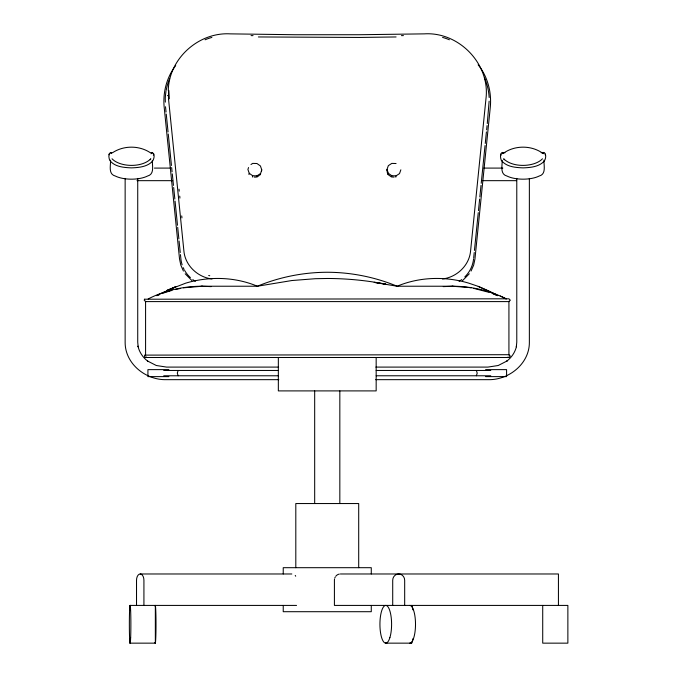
<?xml version="1.0" encoding="UTF-8"?>
<svg xmlns="http://www.w3.org/2000/svg" width="677" height="677" viewBox="0 0 677 677"><rect width="100%" height="100%" fill="white"/><g stroke="black" fill="none" stroke-linecap="round" stroke-linejoin="round"><path stroke-width="1.02" d="M130.128 609.943L130.187 605.416L130.255 609.943M130.255 638.623L130.187 643.15L130.128 638.623M489.132 101.195L487.271 123.536M155.321 606.059L155.346 605.416L155.346 643.15L130.119 643.15M473.697 257.768L474.23 252.521M474.442 250.422L478.258 212.671M478.47 210.572L479.638 199.038M479.849 196.939L481.008 185.405M481.22 183.306L485.045 145.555M485.257 143.456L486.416 131.922M486.636 129.823L487.059 125.626M168.268 90.523C168.852 58.645 198.623 31.98 230.248 33.867L294.859 34.73L359.622 34.73L424.225 33.867C458.938 31.557 490.444 64.137 485.951 98.859L470.574 250.998C469.305 265.562 456.704 277.274 442.445 278.983M151.081 152.757C155.583 152.037 154.297 159.07 152.452 161.278C147.205 166.94 138.7 167.591 131.44 167.879C123.883 167.541 114.523 166.906 109.649 160.254C108.853 157.809 107.609 151.995 111.79 152.757M153.738 154.153L153.332 155.135M541.177 152.757C546.889 150.683 546.424 158.511 544.088 161.278C538.833 166.94 530.336 167.591 523.067 167.879C515.519 167.541 506.159 166.906 501.285 160.254C500.007 157.106 499.66 150.844 504.966 152.757M545.374 154.153L545.188 154.847M261.517 171.086L261.745 169.809L260.425 165.967L256.964 163.512L252.69 163.402L250.964 164.528M260.188 174.878L261.745 169.809M260.425 173.591L256.964 175.868L256.718 177.146L259.325 175.445M395.825 177.146L396.07 175.868L399.532 173.591L400.852 169.809M252.428 177.027L252.69 175.749L249.229 173.287L247.909 169.436L248.569 167.549M396.07 163.512L391.797 163.402L388.336 165.653L387.016 169.436L388.336 173.287L391.797 175.749L391.534 177.027L388.065 174.564L387.066 171.679M248.958 174.564L249.229 173.287M388.065 174.564L388.336 173.287M386.736 170.714L387.016 169.436M150.996 153.789L152.342 152.757M471.048 271.062L473.646 265.181L474.949 258.961L490.334 106.814C491.68 91.945 487.567 76.45 478.131 64.78M178.144 370.463L177.289 373.12L178.144 375.777M476.363 375.777L477.217 373.12L476.363 370.463M150.176 159.713L150.836 158.79C141.831 168.014 119.964 167.16 112.035 158.79M542.472 158.79C534.542 167.16 512.675 168.014 503.671 158.79L504.348 159.747M542.776 153.451L543.978 152.757M469.296 273.779L462.493 280.667M175.69 65.593C166.728 77.186 162.819 92.284 164.139 106.814L179.523 258.961L180.827 265.181L183.425 271.062M502.825 153.679C514.444 144.988 531.699 144.988 543.318 153.679M112.517 152.731C123.663 145.31 139.208 145.31 150.353 152.731M156.599 295.637L157.656 295.121M166.872 290.441L175.817 286.676L158.003 294.935M148.178 298.938C164.596 290.501 183.052 286.354 201.475 286.227L257.378 286.227L291.872 280.532L315.372 278.704L327.313 278.475C346.92 278.526 366.511 280.422 385.763 284.154L374.195 282.368L397.128 286.227L453.023 286.227C471.446 286.354 489.911 290.501 506.328 298.938L500.252 296.001M167.354 290.247L185.743 283.147C209.075 276.157 234.809 276.791 257.378 286.227C279.457 277.096 303.288 272.323 327.186 272.256L327.313 272.256C351.211 272.323 375.041 277.096 397.128 286.227C419.698 276.791 445.424 276.157 468.763 283.147L478.25 286.379L495.928 294.656M145.58 357.498L508.926 357.498L510.323 356.102L508.926 354.706L144.59 355.112L144.59 357.092L146.57 357.092M156.954 295.646L159.62 294.597M162.285 293.556L164.951 292.506M165.865 292.236L171.349 290.594M163.267 292.515L172.567 289.781M175.961 289.384L180.632 288.402M183.433 287.81L202.44 286.227M443.283 286.625L453.023 286.227M396.087 36.956L359.622 37.447L258.386 36.956M154.424 168.091L170.579 168.091M483.928 168.091L502.842 168.091M136.991 180.666L172.686 180.666M482.879 180.666L516.644 180.666M278.636 367.095L166.61 367.095L156.294 365.504L147.434 360.968L147.831 361.247C142.932 357.515 139.267 352.175 137.973 346.116L138.184 346.836L137.727 342.19L137.727 178.398M375.87 367.095L487.897 367.095L498.213 365.504L507.073 360.968L506.667 361.247C511.575 357.515 515.239 352.175 516.534 346.116L516.323 346.836L516.779 342.19L516.779 178.398M168.886 369.625L147.924 369.625L147.924 376.615L168.886 376.615M485.621 369.625L506.582 369.625L506.582 376.615L485.621 376.615M163.732 370.463L278.34 370.463M376.167 370.463L490.774 370.463M163.732 375.777L278.34 375.777M376.167 375.777L490.774 375.777M278.814 379.662L166.136 379.662C145.767 380.135 125.22 363.845 125.143 342.68L125.143 178.398M375.693 379.662L488.371 379.662C508.74 380.135 529.287 363.845 529.363 342.68L529.363 178.398M136.526 605.416L136.526 580.265A6.288 3.698 90 0 1 140.224 573.978L291.804 573.978M340.396 573.978L558.432 573.978L558.432 605.416M130.119 605.416L296.551 605.416M385.763 643.15L411.54 643.15M167.405 95.618L167.871 95.626M391.797 175.749L396.07 175.868M392.389 177.052L394.107 177.095M252.69 175.749L256.964 175.868M254.146 177.069L255.855 177.12M452.067 286.227L467.282 287.336M201.475 286.227L211.216 286.625M469.178 287.573L471.065 287.81M502.165 152.757L503.366 153.451M110.529 152.757L111.73 153.451M473.866 288.402L488.633 292.236M212.028 278.983C197.769 277.274 185.168 265.562 183.899 250.998L168.522 98.859M208.685 275.488L209.743 275.734M493.101 293.903L497.544 295.646M487.635 290.441L478.25 286.379M507.936 357.092L508.926 357.498M495.97 294.69L488.117 290.772L497.908 295.637M191.98 280.667L185.176 273.779M501.175 155.135L500.768 154.153M109.319 154.847L109.132 154.153M179.033 189.171L179.227 191.151M179.727 196.102L179.93 198.082M181.732 215.912L181.935 217.892M165.51 106.754L166.043 111.993M166.254 114.091L168.057 131.922M168.268 134.021L171.45 165.484M171.662 167.574L172.085 171.772M172.296 173.871L173.464 185.405M173.676 187.504L174.844 199.038M175.055 201.137L177.492 225.255M177.704 227.354L178.872 238.888M179.083 240.987L180.251 252.521M180.463 254.62L180.886 258.817A29.551 28.849 28.8 0 0 182.138 264.792M155.321 642.507L155.346 643.15M168.768 90.354L169.022 98.656M168.565 90.726L168.818 99.028M165.366 102.125L165.256 98.554A60.025 58.594 28.8 0 1 165.992 91.429M543.978 160.119C543.707 165.67 546.483 174.184 539.087 176.079A20.911 8.674 0 0 1 507.056 176.079C499.77 174.217 502.351 165.899 502.165 160.407M542.717 605.416L542.717 643.15L567.868 643.15L567.868 605.416L334.413 605.416L334.413 580.265A6.288 5.983 -90 0 1 334.506 579.173M508.926 301.257L508.926 355.044M404.677 605.416L404.677 580.265A6.288 5.983 -90 0 0 398.694 573.978A6.288 5.983 -90 0 0 392.711 580.265L392.711 605.416M376.167 357.6L376.167 390.9L278.34 390.9L278.34 357.6M371.275 573.978L371.275 567.69L283.231 567.69L283.231 573.978M371.275 605.416L371.275 611.703L283.231 611.703L283.231 605.416M358.7 567.69L358.7 503.544L295.807 503.544L295.807 567.69M339.829 390.9L339.829 503.544M314.678 390.9L314.678 503.544M152.342 160.407C152.156 165.899 154.737 174.217 147.451 176.079A20.911 8.674 0 0 1 115.42 176.079C108.024 174.184 110.8 165.67 110.529 160.119M145.58 301.257L145.58 355.044M143.922 605.416L143.922 580.265A6.288 3.698 90 0 0 140.224 573.978M195.374 281.31A29.551 28.849 28.8 0 1 192.793 279.593M190.398 277.621A29.551 28.849 28.8 0 1 184.618 270.411M184.127 269.514A29.551 28.849 28.8 0 1 183.23 267.66M166.161 90.43A60.025 58.594 28.8 0 1 169.639 78.71M205.08 39.782A60.025 58.594 28.8 0 1 211.884 37.413M403.424 35.602A927.854 177.044 0 0 1 401.444 35.627M253.046 35.627A927.854 177.044 0 0 1 251.065 35.602M473.587 258.817A29.551 28.849 -28.8 0 1 464.828 276.91M461.68 279.593A29.551 28.849 -28.8 0 1 459.099 281.31M484.436 77.77A60.025 58.594 -28.8 0 1 489.166 97.539M442.589 37.413A60.025 58.594 -28.8 0 1 449.393 39.782M334.776 578.116A6.288 5.983 -90 0 1 335.217 577.117M335.809 576.22A6.288 5.983 -90 0 1 339.355 574.071M409.687 605.416A18.863 5.831 -90 0 1 415.509 624.287A18.863 5.831 -90 0 1 409.687 643.15M295.231 575.442A6.288 3.698 90 0 1 295.688 576.22M155.058 606.059A18.863 0.753 -90 0 1 156.006 624.287A18.863 0.753 -90 0 1 155.058 642.507M387.092 642.507A18.863 2.107 -90 0 1 386 642.507M411.54 605.416A18.863 2.107 -90 0 1 412.894 609.833M412.894 638.733A18.863 2.107 -90 0 1 410.998 642.507M144.59 299.217L144.184 300.199L145.58 301.595L508.926 301.595L510.323 300.199L508.926 298.802L144.59 299.217M389.884 637.624A18.863 5.831 -90 0 0 387.269 606.059A18.863 5.831 -90 0 0 380.127 629.17A18.863 5.831 -90 0 0 389.884 637.624M130.653 637.624A18.863 0.753 -90 0 0 130.314 606.059A18.863 0.753 -90 0 0 129.383 629.17A18.863 0.753 -90 0 0 130.653 637.624"/></g></svg>
